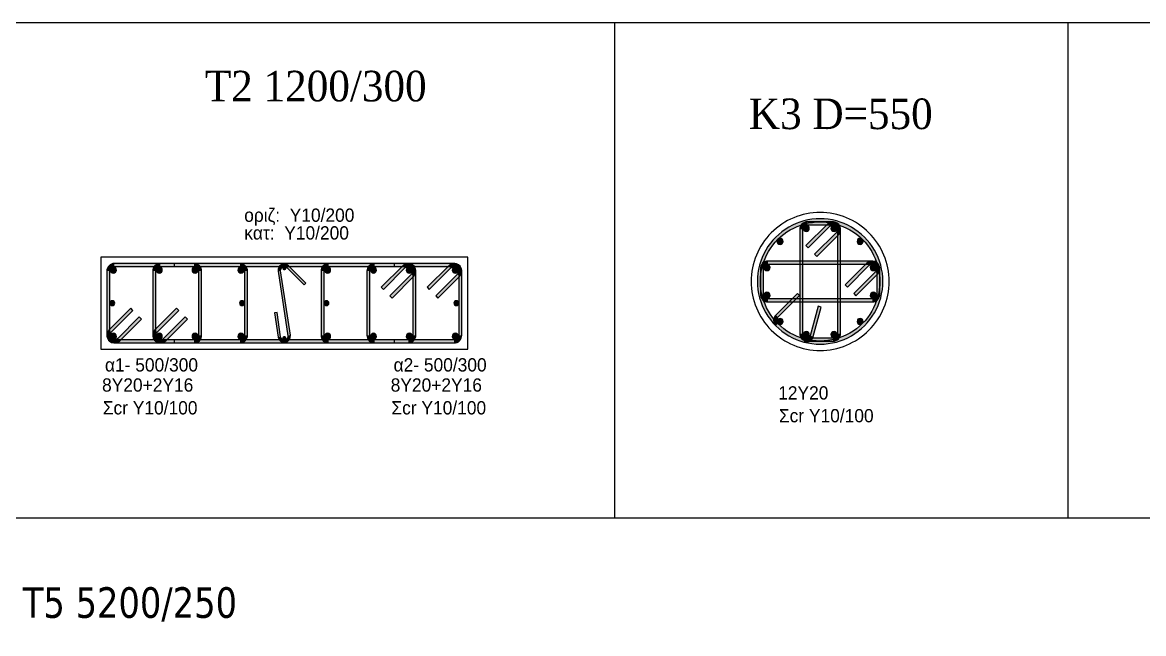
# Model space of a CAD drawing. Header units: millimetres. Extents: x -2171 to 1563, y -1758 to -1505.
# Drawn here: x 213.78 to 232.09, y -1600.24 to -1590.25 of the extents above; entities that cross this region are included whole.
import ezdxf

# ---------------------------------------------------------------- set-up
doc = ezdxf.new("R2010")
doc.units = ezdxf.units.MM
for name, color, linetype in [('-S_TEXT', 3, 'Continuous'), ('Col_Det', 7, 'Continuous'), ('Col_Det_4', 7, 'Continuous'), ('Col_Det_Fill', 7, 'Continuous'), ('Geo_Col_Pro_1', 7, 'Continuous'), ('pinakaki', 153, 'Continuous')]:
    doc.layers.add(name, color=color, linetype=linetype)
doc.styles.add('S1Arl22_b_934_161', font='arial.ttf', dxfattribs={"width": 0.933629, "height": 0.002175})
doc.styles.add('S1TmsNwRmn22_b_934_161', font='times.ttf', dxfattribs={"width": 0.933629, "height": 0.002175})
doc.styles.get("Standard").update_dxf_attribs({"font": 'tahoma.ttf'})

msp = doc.modelspace()

# ---------------------------------------------------------------- hatches: boundary and pattern name
at = {"layer": 'Col_Det_Fill'}
for color, points in [(252, [(226.5552, -1593.5434), (226.5423, -1593.4951, 0.1316525), (226.0828, -1593.7604), (226.1181, -1593.7958, -0.1316525)]), (252, [(226.5983, -1593.5592), (226.5983, -1593.5092, 0.4142136), (226.4733, -1593.6342), (226.5233, -1593.6342, -0.4142136)]), (252, [(227.0599, -1593.5434), (227.0729, -1593.4951, 0.1316525), (226.5423, -1593.4951), (226.5552, -1593.5434, -0.1316525)]), (252, [(226.9638, -1593.5812), (226.9284, -1593.5458), (226.5749, -1593.8994), (226.6102, -1593.9347)]), (252, [(227.0168, -1593.5592), (227.0168, -1593.5092), (226.5983, -1593.5092), (226.5983, -1593.5592)]), (252, [(227.0918, -1593.6342), (227.1418, -1593.6342, 0.6681786), (226.9284, -1593.5458), (226.9638, -1593.5812, -0.6681786)]), (252, [(227.0698, -1593.6872), (227.1052, -1593.7226, 0.6681786), (227.0168, -1593.5092), (227.0168, -1593.5592, -0.6681786)]), (252, [(227.497, -1593.7958), (227.5324, -1593.7604, 0.1316525), (227.0729, -1593.4951), (227.0599, -1593.5434, -0.1316525)]), (252, [(226.5233, -1593.6342), (226.4733, -1593.6342), (226.4733, -1595.3362), (226.5233, -1595.3362)]), (56, [(226.6307, -1593.6165, 0.4142136), (226.5807, -1593.5665, 0.4142136), (226.5307, -1593.6165, 0.4142136), (226.5807, -1593.6665, 0.4142136)]), (252, [(226.7163, -1594.0408), (226.7516, -1594.0761), (227.1052, -1593.7226), (227.0698, -1593.6872)]), (56, [(227.0845, -1593.6165, 0.4142136), (227.0345, -1593.5665, 0.4142136), (226.9845, -1593.6165, 0.4142136), (227.0345, -1593.6665, 0.4142136)]), (252, [(227.0918, -1595.3362), (227.1418, -1595.3362), (227.1418, -1593.6342), (227.0918, -1593.6342)]), (252, [(226.1181, -1593.7958), (226.0828, -1593.7604, 0.1316525), (225.8175, -1594.2199), (225.8658, -1594.2328, -0.1316525)]), (12, [(226.2035, -1593.8311, 0.4142136), (226.1535, -1593.7811, 0.4142136), (226.1035, -1593.8311, 0.4142136), (226.1535, -1593.8811, 0.4142136)]), (12, [(227.5116, -1593.8311, 0.4142136), (227.4616, -1593.7811, 0.4142136), (227.4116, -1593.8311, 0.4142136), (227.4616, -1593.8811, 0.4142136)]), (252, [(227.7494, -1594.2328), (227.7976, -1594.2199, 0.1316525), (227.5324, -1593.7604), (227.497, -1593.7958, -0.1316525)]), (252, [(215.2785, -1594.2401), (215.2785, -1594.1901, 0.4142136), (215.1535, -1594.3151), (215.2035, -1594.3151, -0.4142136)]), (12, [(215.2108, -1594.2975, 0.4142136), (215.2608, -1594.3475, 0.4142136), (215.3108, -1594.2975, 0.4142136), (215.2608, -1594.2475, 0.4142136)]), (252, [(217.3285, -1594.2401), (217.3285, -1594.1901), (215.2785, -1594.1901), (215.2785, -1594.2401)]), (252, [(216.0285, -1594.2401), (216.0285, -1594.1901, 0.4142136), (215.9035, -1594.3151), (215.9535, -1594.3151, -0.4142136)]), (56, [(215.9608, -1594.2975, 0.4142136), (216.0108, -1594.3475, 0.4142136), (216.0608, -1594.2975, 0.4142136), (216.0108, -1594.2475, 0.4142136)]), (252, [(216.5785, -1594.2401), (216.5785, -1594.1901), (216.0285, -1594.1901), (216.0285, -1594.2401)]), (252, [(219.855, -1594.2401), (219.855, -1594.1901), (216.2519, -1594.1901), (216.2519, -1594.2401)]), (56, [(216.5461, -1594.2975, 0.4142136), (216.5961, -1594.3475, 0.4142136), (216.6461, -1594.2975, 0.4142136), (216.5961, -1594.2475, 0.4142136)]), (252, [(216.6535, -1594.3151), (216.7035, -1594.3151, 0.4142136), (216.5785, -1594.1901), (216.5785, -1594.2401, -0.4142136)]), (12, [(217.2961, -1594.2975, 0.4142136), (217.3461, -1594.3475, 0.4142136), (217.3961, -1594.2975, 0.4142136), (217.3461, -1594.2475, 0.4142136)]), (252, [(217.4035, -1594.3151), (217.4535, -1594.3151, 0.4142136), (217.3285, -1594.1901), (217.3285, -1594.2401, -0.4142136)]), (252, [(217.9546, -1594.3149), (217.9941, -1594.309, -0.7233449), (218.0959, -1594.2577), (218.1242, -1594.2294, 0.7233449)]), (133, [(218.0285, -1594.2651, 0.4142136), (218.0535, -1594.2901, 0.4142136), (218.0785, -1594.2651, 0.4142136), (218.0535, -1594.2401, 0.4142136)]), (252, [(218.1242, -1594.2294), (218.0959, -1594.2577), (218.3787, -1594.5406), (218.407, -1594.5123)]), (252, [(218.7785, -1594.2401), (218.7785, -1594.1901, 0.4142136), (218.6535, -1594.3151), (218.7035, -1594.3151, -0.4142136)]), (12, [(218.8108, -1594.2975, 0.4142136), (218.7608, -1594.2475, 0.4142136), (218.7108, -1594.2975, 0.4142136), (218.7608, -1594.3475, 0.4142136)]), (252, [(220.8285, -1594.2401), (220.8285, -1594.1901), (218.7785, -1594.1901), (218.7785, -1594.2401)]), (252, [(219.5285, -1594.2401), (219.5285, -1594.1901, 0.4142136), (219.4035, -1594.3151), (219.4535, -1594.3151, -0.4142136)]), (56, [(219.5608, -1594.2975, 0.4142136), (219.5108, -1594.2475, 0.4142136), (219.4608, -1594.2975, 0.4142136), (219.5108, -1594.3475, 0.4142136)]), (252, [(220.0785, -1594.2401), (220.0785, -1594.1901), (219.5285, -1594.1901), (219.5285, -1594.2401)]), (252, [(220.0254, -1594.2621), (219.9901, -1594.2267), (219.6365, -1594.5803), (219.6719, -1594.6157)]), (252, [(220.1535, -1594.3151), (220.2035, -1594.3151, 0.6681786), (219.9901, -1594.2267), (220.0254, -1594.2621, -0.6681786)]), (56, [(220.1461, -1594.2975, 0.4142136), (220.0961, -1594.2475, 0.4142136), (220.0461, -1594.2975, 0.4142136), (220.0961, -1594.3475, 0.4142136)]), (252, [(220.1315, -1594.3682), (220.1668, -1594.4035, 0.6681786), (220.0785, -1594.1901), (220.0785, -1594.2401, -0.6681786)]), (252, [(220.7754, -1594.2621), (220.7401, -1594.2267), (220.3865, -1594.5803), (220.4219, -1594.6157)]), (252, [(220.9035, -1594.3151), (220.9535, -1594.3151, 0.6681786), (220.7401, -1594.2267), (220.7754, -1594.2621, -0.6681786)]), (12, [(220.8961, -1594.2975, 0.4142136), (220.8461, -1594.2475, 0.4142136), (220.7961, -1594.2975, 0.4142136), (220.8461, -1594.3475, 0.4142136)]), (252, [(220.8815, -1594.3682), (220.9168, -1594.4035, 0.6681786), (220.8285, -1594.1901), (220.8285, -1594.2401, -0.6681786)]), (252, [(225.8658, -1594.2328), (225.8175, -1594.2199, 0.1316525), (225.8175, -1594.7505), (225.8658, -1594.7375, -0.1316525)]), (252, [(225.9566, -1594.201), (225.9566, -1594.151, 0.4142136), (225.8316, -1594.276), (225.8816, -1594.276, -0.4142136)]), (252, [(225.8816, -1594.276), (225.8316, -1594.276), (225.8316, -1594.6944), (225.8816, -1594.6944)]), (56, [(225.9889, -1594.2583, 0.4142136), (225.9389, -1594.2083, 0.4142136), (225.8889, -1594.2583, 0.4142136), (225.9389, -1594.3083, 0.4142136)]), (252, [(227.6586, -1594.201), (227.6586, -1594.151), (225.9566, -1594.151), (225.9566, -1594.201)]), (252, [(227.6055, -1594.2229), (227.5702, -1594.1876), (227.2166, -1594.5411), (227.252, -1594.5765)]), (252, [(227.7336, -1594.276), (227.7836, -1594.276, 0.6681786), (227.5702, -1594.1876), (227.6055, -1594.2229, -0.6681786)]), (56, [(227.7262, -1594.2583, 0.4142136), (227.6762, -1594.2083, 0.4142136), (227.6262, -1594.2583, 0.4142136), (227.6762, -1594.3083, 0.4142136)]), (252, [(227.7116, -1594.329), (227.7469, -1594.3643, 0.6681786), (227.6586, -1594.151), (227.6586, -1594.201, -0.6681786)]), (252, [(227.7336, -1594.6944), (227.7836, -1594.6944), (227.7836, -1594.276), (227.7336, -1594.276)]), (252, [(227.7494, -1594.7375), (227.7976, -1594.7505, 0.1316525), (227.7976, -1594.2199), (227.7494, -1594.2328, -0.1316525)]), (252, [(215.2035, -1594.3151), (215.1535, -1594.3151), (215.1535, -1595.3651), (215.2035, -1595.3651)]), (252, [(215.9535, -1594.3151), (215.9035, -1594.3151), (215.9035, -1595.3651), (215.9535, -1595.3651)]), (252, [(216.6535, -1595.3651), (216.7035, -1595.3651), (216.7035, -1594.3151), (216.6535, -1594.3151)]), (252, [(217.4035, -1595.3651), (217.4535, -1595.3651), (217.4535, -1594.3151), (217.4035, -1594.3151)]), (252, [(218.1128, -1595.3712), (218.1524, -1595.3653), (217.9941, -1594.309), (217.9546, -1594.3149)]), (252, [(218.7035, -1594.3151), (218.6535, -1594.3151), (218.6535, -1595.3651), (218.7035, -1595.3651)]), (252, [(219.4535, -1594.3151), (219.4035, -1594.3151), (219.4035, -1595.3651), (219.4535, -1595.3651)]), (252, [(219.7779, -1594.7217), (219.8133, -1594.7571), (220.1668, -1594.4035), (220.1315, -1594.3682)]), (252, [(220.1535, -1595.3651), (220.2035, -1595.3651), (220.2035, -1594.3151), (220.1535, -1594.3151)]), (252, [(220.5279, -1594.7217), (220.5633, -1594.7571), (220.9168, -1594.4035), (220.8815, -1594.3682)]), (252, [(220.9035, -1595.3651), (220.9535, -1595.3651), (220.9535, -1594.3151), (220.9035, -1594.3151)]), (252, [(227.358, -1594.6825), (227.3934, -1594.7179), (227.7469, -1594.3643), (227.7116, -1594.329)]), (133, [(215.2035, -1594.8401, 0.4142136), (215.2435, -1594.8801, 0.4142136), (215.2835, -1594.8401, 0.4142136), (215.2435, -1594.8001, 0.4142136)]), (133, [(217.3235, -1594.8401, 0.4142136), (217.3635, -1594.8801, 0.4142136), (217.4035, -1594.8401, 0.4142136), (217.3635, -1594.8001, 0.4142136)]), (133, [(218.7835, -1594.8401, 0.4142136), (218.7435, -1594.8001, 0.4142136), (218.7035, -1594.8401, 0.4142136), (218.7435, -1594.8801, 0.4142136)]), (133, [(220.9035, -1594.8401, 0.4142136), (220.8635, -1594.8001, 0.4142136), (220.8235, -1594.8401, 0.4142136), (220.8635, -1594.8801, 0.4142136)]), (252, [(225.8658, -1594.7375), (225.8175, -1594.7505, 0.1316525), (226.0828, -1595.21), (226.1181, -1595.1746, -0.1316525)]), (252, [(225.8816, -1594.6944), (225.8316, -1594.6944, 0.4142136), (225.9566, -1594.8194), (225.9566, -1594.7694, -0.4142136)]), (56, [(225.9889, -1594.7121, 0.4142136), (225.9389, -1594.6621, 0.4142136), (225.8889, -1594.7121, 0.4142136), (225.9389, -1594.7621, 0.4142136)]), (252, [(225.9566, -1594.7694), (225.9566, -1594.8194), (227.6586, -1594.8194), (227.6586, -1594.7694)]), (252, [(226.4717, -1594.715), (226.4363, -1594.6796), (226.0828, -1595.0332), (226.1181, -1595.0685)]), (252, [(227.497, -1595.1746), (227.5324, -1595.21, 0.1316525), (227.7976, -1594.7505), (227.7494, -1594.7375, -0.1316525)]), (56, [(227.7262, -1594.7121, 0.4142136), (227.6762, -1594.6621, 0.4142136), (227.6262, -1594.7121, 0.4142136), (227.6762, -1594.7621, 0.4142136)]), (252, [(227.6586, -1594.7694), (227.6586, -1594.8194, 0.4142136), (227.7836, -1594.6944), (227.7336, -1594.6944, -0.4142136)]), (252, [(215.579, -1594.9585), (215.5436, -1594.9232), (215.1901, -1595.2767), (215.2254, -1595.3121)]), (252, [(216.329, -1594.9585), (216.2936, -1594.9232), (215.9401, -1595.2767), (215.9754, -1595.3121)]), (252, [(217.9349, -1594.9934), (217.8953, -1594.9994), (217.9546, -1595.3949), (217.9941, -1595.389)]), (252, [(226.6471, -1595.3739), (226.6954, -1595.3869), (226.8248, -1594.9039), (226.7765, -1594.891)]), (252, [(215.3315, -1595.4182), (215.3668, -1595.4535), (215.7204, -1595.1), (215.685, -1595.0646)]), (252, [(216.0815, -1595.4182), (216.1168, -1595.4535), (216.4704, -1595.1), (216.435, -1595.0646)]), (252, [(226.1181, -1595.0685), (226.0828, -1595.0332, 0.4142136), (226.0828, -1595.21), (226.1181, -1595.1746, -0.4142136)]), (252, [(226.1181, -1595.1746), (226.0828, -1595.21, 0.1316525), (226.5423, -1595.4753), (226.5552, -1595.427, -0.1316525)]), (252, [(226.1181, -1595.1746), (226.0828, -1595.21, 0.1316525), (226.5423, -1595.4753), (226.5552, -1595.427, -0.1316525)]), (12, [(226.2035, -1595.1393, 0.4142136), (226.1535, -1595.0893, 0.4142136), (226.1035, -1595.1393, 0.4142136), (226.1535, -1595.1893, 0.4142136)]), (252, [(227.0599, -1595.427), (227.0729, -1595.4753, 0.1316525), (227.5324, -1595.21), (227.497, -1595.1746, -0.1316525)]), (12, [(227.5116, -1595.1393, 0.4142136), (227.4616, -1595.0893, 0.4142136), (227.4116, -1595.1393, 0.4142136), (227.4616, -1595.1893, 0.4142136)]), (252, [(215.2254, -1595.3121), (215.1901, -1595.2767, 0.6681786), (215.2785, -1595.4901), (215.2785, -1595.4401, -0.6681786)]), (252, [(215.2035, -1595.3651), (215.1535, -1595.3651, 0.6681786), (215.3668, -1595.4535), (215.3315, -1595.4182, -0.6681786)]), (12, [(215.2108, -1595.3828, 0.4142136), (215.2608, -1595.4328, 0.4142136), (215.3108, -1595.3828, 0.4142136), (215.2608, -1595.3328, 0.4142136)]), (252, [(215.9754, -1595.3121), (215.9401, -1595.2767, 0.6681786), (216.0285, -1595.4901), (216.0285, -1595.4401, -0.6681786)]), (252, [(215.9535, -1595.3651), (215.9035, -1595.3651, 0.6681786), (216.1168, -1595.4535), (216.0815, -1595.4182, -0.6681786)]), (56, [(215.9608, -1595.3828, 0.4142136), (216.0108, -1595.4328, 0.4142136), (216.0608, -1595.3828, 0.4142136), (216.0108, -1595.3328, 0.4142136)]), (56, [(216.5461, -1595.3828, 0.4142136), (216.5961, -1595.4328, 0.4142136), (216.6461, -1595.3828, 0.4142136), (216.5961, -1595.3328, 0.4142136)]), (252, [(216.5785, -1595.4401), (216.5785, -1595.4901, 0.4142136), (216.7035, -1595.3651), (216.6535, -1595.3651, -0.4142136)]), (12, [(217.2961, -1595.3828, 0.4142136), (217.3461, -1595.4328, 0.4142136), (217.3961, -1595.3828, 0.4142136), (217.3461, -1595.3328, 0.4142136)]), (252, [(217.3285, -1595.4401), (217.3285, -1595.4901, 0.4142136), (217.4535, -1595.3651), (217.4035, -1595.3651, -0.4142136)]), (252, [(217.9941, -1595.389), (217.9546, -1595.3949, 1), (218.1524, -1595.3653), (218.1128, -1595.3712, -1)]), (252, [(218.7035, -1595.3651), (218.6535, -1595.3651, 0.4142136), (218.7785, -1595.4901), (218.7785, -1595.4401, -0.4142136)]), (12, [(218.8108, -1595.3828, 0.4142136), (218.7608, -1595.3328, 0.4142136), (218.7108, -1595.3828, 0.4142136), (218.7608, -1595.4328, 0.4142136)]), (252, [(219.4535, -1595.3651), (219.4035, -1595.3651, 0.4142136), (219.5285, -1595.4901), (219.5285, -1595.4401, -0.4142136)]), (56, [(219.5608, -1595.3828, 0.4142136), (219.5108, -1595.3328, 0.4142136), (219.4608, -1595.3828, 0.4142136), (219.5108, -1595.4328, 0.4142136)]), (56, [(220.1461, -1595.3828, 0.4142136), (220.0961, -1595.3328, 0.4142136), (220.0461, -1595.3828, 0.4142136), (220.0961, -1595.4328, 0.4142136)]), (252, [(220.0785, -1595.4401), (220.0785, -1595.4901, 0.4142136), (220.2035, -1595.3651), (220.1535, -1595.3651, -0.4142136)]), (12, [(220.8961, -1595.3828, 0.4142136), (220.8461, -1595.3328, 0.4142136), (220.7961, -1595.3828, 0.4142136), (220.8461, -1595.4328, 0.4142136)]), (252, [(220.8285, -1595.4401), (220.8285, -1595.4901, 0.4142136), (220.9535, -1595.3651), (220.9035, -1595.3651, -0.4142136)]), (252, [(226.5233, -1595.3362), (226.4733, -1595.3362, 0.4142136), (226.5983, -1595.4612), (226.5983, -1595.4112, -0.4142136)]), (56, [(226.6307, -1595.3538, 0.4142136), (226.5807, -1595.3038, 0.4142136), (226.5307, -1595.3538, 0.4142136), (226.5807, -1595.4038, 0.4142136)]), (252, [(226.5552, -1595.427), (226.5423, -1595.4753, 0.4142136), (226.6954, -1595.3869), (226.6471, -1595.3739, -0.4142136)]), (56, [(227.0845, -1595.3538, 0.4142136), (227.0345, -1595.3038, 0.4142136), (226.9845, -1595.3538, 0.4142136), (227.0345, -1595.4038, 0.4142136)]), (252, [(227.0168, -1595.4112), (227.0168, -1595.4612, 0.4142136), (227.1418, -1595.3362), (227.0918, -1595.3362, -0.4142136)]), (252, [(215.2785, -1595.4401), (215.2785, -1595.4901), (217.3285, -1595.4901), (217.3285, -1595.4401)]), (252, [(216.0285, -1595.4401), (216.0285, -1595.4901), (216.5785, -1595.4901), (216.5785, -1595.4401)]), (252, [(216.2519, -1595.4401), (216.2519, -1595.4901), (219.855, -1595.4901), (219.855, -1595.4401)]), (133, [(218.0285, -1595.4151, 0.4142136), (218.0535, -1595.4401, 0.4142136), (218.0785, -1595.4151, 0.4142136), (218.0535, -1595.3901, 0.4142136)]), (252, [(218.7785, -1595.4401), (218.7785, -1595.4901), (220.8285, -1595.4901), (220.8285, -1595.4401)]), (252, [(219.5285, -1595.4401), (219.5285, -1595.4901), (220.0785, -1595.4901), (220.0785, -1595.4401)]), (252, [(226.5552, -1595.427), (226.5423, -1595.4753, 0.1316525), (227.0729, -1595.4753), (227.0599, -1595.427, -0.1316525)]), (252, [(226.5983, -1595.4112), (226.5983, -1595.4612), (227.0168, -1595.4612), (227.0168, -1595.4112)])]:
    msp.add_hatch(color=color, dxfattribs=at).paths.add_polyline_path(points)

# ---------------------------------------------------------------- linework, layer by layer
at = {"layer": '-S_TEXT', "ltscale": 5}
msp.add_lwpolyline([(202.3173, -1590.2497), (260.4648, -1590.2497), (260.4648, -1630.2944), (202.3173, -1630.2944)], close=True, dxfattribs=at)
at = {"layer": 'Col_Det', "color": 7}
for points in [[(226.8076, -1593.3577, 0.4142136), (225.6801, -1594.4852, 0.4142136)], [(227.9351, -1594.4852, 0.4142136), (226.8076, -1593.3577, 0.4142136)], [(226.5423, -1593.4951, 0.1316525), (226.0828, -1593.7604)], [(226.1181, -1593.7958, -0.1316525), (226.5552, -1593.5434, -0.1316525)], [(226.5983, -1593.5092, 0.4142136), (226.4733, -1593.6342)], [(227.0729, -1593.4951, 0.1316525), (226.5423, -1593.4951)], [(226.5552, -1593.5434, -0.1316525), (227.0599, -1593.5434, -0.1316525)], [(227.1418, -1593.6342, 0.6681786), (226.9284, -1593.5458)], [(227.1052, -1593.7226, 0.6681786), (227.0168, -1593.5092)], [(227.0599, -1593.5434, -0.1316525), (227.497, -1593.7958, -0.1316525)], [(227.5324, -1593.7604, 0.1316525), (227.0729, -1593.4951)], [(226.5233, -1593.6342, -0.4142136), (226.5983, -1593.5592, -0.4142136)], [(226.5807, -1593.5665, 0.4142136), (226.5307, -1593.6165, 0.4142136)], [(226.5307, -1593.6165, 0.4142136), (226.5807, -1593.6665, 0.4142136)], [(226.6307, -1593.6165, 0.4142136), (226.5807, -1593.5665, 0.4142136)], [(226.5807, -1593.6665, 0.4142136), (226.6307, -1593.6165, 0.4142136)], [(226.9638, -1593.5812, -0.6681786), (227.0918, -1593.6342, -0.6681786)], [(227.0345, -1593.5665, 0.4142136), (226.9845, -1593.6165, 0.4142136)], [(226.9845, -1593.6165, 0.4142136), (227.0345, -1593.6665, 0.4142136)], [(227.0168, -1593.5592, -0.6681786), (227.0698, -1593.6872, -0.6681786)], [(227.0845, -1593.6165, 0.4142136), (227.0345, -1593.5665, 0.4142136)], [(227.0345, -1593.6665, 0.4142136), (227.0845, -1593.6165, 0.4142136)], [(226.0828, -1593.7604, 0.1316525), (225.8175, -1594.2199)], [(225.8658, -1594.2328, -0.1316525), (226.1181, -1593.7958, -0.1316525)], [(226.1535, -1593.7811, 0.4142136), (226.1035, -1593.8311, 0.4142136)], [(226.1035, -1593.8311, 0.4142136), (226.1535, -1593.8811, 0.4142136)], [(226.2035, -1593.8311, 0.4142136), (226.1535, -1593.7811, 0.4142136)], [(226.1535, -1593.8811, 0.4142136), (226.2035, -1593.8311, 0.4142136)], [(227.4616, -1593.7811, 0.4142136), (227.4116, -1593.8311, 0.4142136)], [(227.4116, -1593.8311, 0.4142136), (227.4616, -1593.8811, 0.4142136)], [(227.5116, -1593.8311, 0.4142136), (227.4616, -1593.7811, 0.4142136)], [(227.4616, -1593.8811, 0.4142136), (227.5116, -1593.8311, 0.4142136)], [(227.497, -1593.7958, -0.1316525), (227.7494, -1594.2328, -0.1316525)], [(227.7976, -1594.2199, 0.1316525), (227.5324, -1593.7604)], [(215.2785, -1594.1901, 0.4142136), (215.1535, -1594.3151)], [(215.2035, -1594.3151, -0.4142136), (215.2785, -1594.2401, -0.4142136)], [(215.2608, -1594.2475, 0.4142136), (215.2108, -1594.2975, 0.4142136)], [(215.3108, -1594.2975, 0.4142136), (215.2608, -1594.2475, 0.4142136)], [(216.0285, -1594.1901, 0.4142136), (215.9035, -1594.3151)], [(215.9535, -1594.3151, -0.4142136), (216.0285, -1594.2401, -0.4142136)], [(216.0108, -1594.2475, 0.4142136), (215.9608, -1594.2975, 0.4142136)], [(216.0608, -1594.2975, 0.4142136), (216.0108, -1594.2475, 0.4142136)], [(216.5961, -1594.2475, 0.4142136), (216.5461, -1594.2975, 0.4142136)], [(216.7035, -1594.3151, 0.4142136), (216.5785, -1594.1901)], [(216.5785, -1594.2401, -0.4142136), (216.6535, -1594.3151, -0.4142136)], [(216.6461, -1594.2975, 0.4142136), (216.5961, -1594.2475, 0.4142136)], [(217.3461, -1594.2475, 0.4142136), (217.2961, -1594.2975, 0.4142136)], [(217.4535, -1594.3151, 0.4142136), (217.3285, -1594.1901)], [(217.3285, -1594.2401, -0.4142136), (217.4035, -1594.3151, -0.4142136)], [(217.3961, -1594.2975, 0.4142136), (217.3461, -1594.2475, 0.4142136)], [(218.1242, -1594.2294, 0.7233449), (217.9546, -1594.3149, 0.7233449)], [(217.9941, -1594.309, -0.7233449), (218.0959, -1594.2577)], [(218.0535, -1594.2401, 0.4142136), (218.0285, -1594.2651, 0.4142136)], [(218.0285, -1594.2651, 0.4142136), (218.0535, -1594.2901, 0.4142136)], [(218.0785, -1594.2651, 0.4142136), (218.0535, -1594.2401, 0.4142136)], [(218.0535, -1594.2901, 0.4142136), (218.0785, -1594.2651, 0.4142136)], [(218.7785, -1594.1901, 0.4142136), (218.6535, -1594.3151)], [(218.7035, -1594.3151, -0.4142136), (218.7785, -1594.2401, -0.4142136)], [(218.7608, -1594.2475, 0.4142136), (218.7108, -1594.2975, 0.4142136)], [(218.8108, -1594.2975, 0.4142136), (218.7608, -1594.2475, 0.4142136)], [(219.5285, -1594.1901, 0.4142136), (219.4035, -1594.3151)], [(219.4535, -1594.3151, -0.4142136), (219.5285, -1594.2401, -0.4142136)], [(219.5108, -1594.2475, 0.4142136), (219.4608, -1594.2975, 0.4142136)], [(219.5608, -1594.2975, 0.4142136), (219.5108, -1594.2475, 0.4142136)], [(220.2035, -1594.3151, 0.6681786), (219.9901, -1594.2267)], [(220.0254, -1594.2621, -0.6681786), (220.1535, -1594.3151, -0.6681786)], [(220.0961, -1594.2475, 0.4142136), (220.0461, -1594.2975, 0.4142136)], [(220.1668, -1594.4035, 0.6681786), (220.0785, -1594.1901)], [(220.0785, -1594.2401, -0.6681786), (220.1315, -1594.3682, -0.6681786)], [(220.1461, -1594.2975, 0.4142136), (220.0961, -1594.2475, 0.4142136)], [(220.9535, -1594.3151, 0.6681786), (220.7401, -1594.2267)], [(220.7754, -1594.2621, -0.6681786), (220.9035, -1594.3151, -0.6681786)], [(220.8461, -1594.2475, 0.4142136), (220.7961, -1594.2975, 0.4142136)], [(220.9168, -1594.4035, 0.6681786), (220.8285, -1594.1901)], [(220.8285, -1594.2401, -0.6681786), (220.8815, -1594.3682, -0.6681786)], [(220.8961, -1594.2975, 0.4142136), (220.8461, -1594.2475, 0.4142136)], [(225.8175, -1594.2199, 0.1316525), (225.8175, -1594.7505)], [(225.9566, -1594.151, 0.4142136), (225.8316, -1594.276)], [(225.8658, -1594.7375, -0.1316525), (225.8658, -1594.2328, -0.1316525)], [(225.8816, -1594.276, -0.4142136), (225.9566, -1594.201, -0.4142136)], [(225.9389, -1594.2083, 0.4142136), (225.8889, -1594.2583, 0.4142136)], [(225.8889, -1594.2583, 0.4142136), (225.9389, -1594.3083, 0.4142136)], [(225.9889, -1594.2583, 0.4142136), (225.9389, -1594.2083, 0.4142136)], [(225.9389, -1594.3083, 0.4142136), (225.9889, -1594.2583, 0.4142136)], [(227.7836, -1594.276, 0.6681786), (227.5702, -1594.1876)], [(227.6055, -1594.2229, -0.6681786), (227.7336, -1594.276, -0.6681786)], [(227.6762, -1594.2083, 0.4142136), (227.6262, -1594.2583, 0.4142136)], [(227.6262, -1594.2583, 0.4142136), (227.6762, -1594.3083, 0.4142136)], [(227.7469, -1594.3643, 0.6681786), (227.6586, -1594.151)], [(227.6586, -1594.201, -0.6681786), (227.7116, -1594.329, -0.6681786)], [(227.7262, -1594.2583, 0.4142136), (227.6762, -1594.2083, 0.4142136)], [(227.6762, -1594.3083, 0.4142136), (227.7262, -1594.2583, 0.4142136)], [(227.7494, -1594.2328, -0.1316525), (227.7494, -1594.7375, -0.1316525)], [(227.7976, -1594.7505, 0.1316525), (227.7976, -1594.2199)], [(215.2108, -1594.2975, 0.4142136), (215.2608, -1594.3475, 0.4142136)], [(215.2608, -1594.3475, 0.4142136), (215.3108, -1594.2975, 0.4142136)], [(215.9608, -1594.2975, 0.4142136), (216.0108, -1594.3475, 0.4142136)], [(216.0108, -1594.3475, 0.4142136), (216.0608, -1594.2975, 0.4142136)], [(216.5461, -1594.2975, 0.4142136), (216.5961, -1594.3475, 0.4142136)], [(216.5961, -1594.3475, 0.4142136), (216.6461, -1594.2975, 0.4142136)], [(217.2961, -1594.2975, 0.4142136), (217.3461, -1594.3475, 0.4142136)], [(217.3461, -1594.3475, 0.4142136), (217.3961, -1594.2975, 0.4142136)], [(218.7108, -1594.2975, 0.4142136), (218.7608, -1594.3475, 0.4142136)], [(218.7608, -1594.3475, 0.4142136), (218.8108, -1594.2975, 0.4142136)], [(219.4608, -1594.2975, 0.4142136), (219.5108, -1594.3475, 0.4142136)], [(219.5108, -1594.3475, 0.4142136), (219.5608, -1594.2975, 0.4142136)], [(220.0461, -1594.2975, 0.4142136), (220.0961, -1594.3475, 0.4142136)], [(220.0961, -1594.3475, 0.4142136), (220.1461, -1594.2975, 0.4142136)], [(220.7961, -1594.2975, 0.4142136), (220.8461, -1594.3475, 0.4142136)], [(220.8461, -1594.3475, 0.4142136), (220.8961, -1594.2975, 0.4142136)], [(225.6801, -1594.4852, 0.4142136), (226.8076, -1595.6127, 0.4142136)], [(226.8076, -1595.6127, 0.4142136), (227.9351, -1594.4852, 0.4142136)], [(215.2435, -1594.8001, 0.4142136), (215.2035, -1594.8401, 0.4142136)], [(215.2835, -1594.8401, 0.4142136), (215.2435, -1594.8001, 0.4142136)], [(217.3635, -1594.8001, 0.4142136), (217.3235, -1594.8401, 0.4142136)], [(217.4035, -1594.8401, 0.4142136), (217.3635, -1594.8001, 0.4142136)], [(218.7435, -1594.8001, 0.4142136), (218.7035, -1594.8401, 0.4142136)], [(218.7835, -1594.8401, 0.4142136), (218.7435, -1594.8001, 0.4142136)], [(220.8635, -1594.8001, 0.4142136), (220.8235, -1594.8401, 0.4142136)], [(220.9035, -1594.8401, 0.4142136), (220.8635, -1594.8001, 0.4142136)], [(225.8175, -1594.7505, 0.1316525), (226.0828, -1595.21)], [(225.8316, -1594.6944, 0.4142136), (225.9566, -1594.8194)], [(226.1181, -1595.1746, -0.1316525), (225.8658, -1594.7375, -0.1316525)], [(225.9566, -1594.7694, -0.4142136), (225.8816, -1594.6944, -0.4142136)], [(225.9389, -1594.6621, 0.4142136), (225.8889, -1594.7121, 0.4142136)], [(225.8889, -1594.7121, 0.4142136), (225.9389, -1594.7621, 0.4142136)], [(225.9889, -1594.7121, 0.4142136), (225.9389, -1594.6621, 0.4142136)], [(225.9389, -1594.7621, 0.4142136), (225.9889, -1594.7121, 0.4142136)], [(227.7494, -1594.7375, -0.1316525), (227.497, -1595.1746, -0.1316525)], [(227.5324, -1595.21, 0.1316525), (227.7976, -1594.7505)], [(227.6762, -1594.6621, 0.4142136), (227.6262, -1594.7121, 0.4142136)], [(227.6262, -1594.7121, 0.4142136), (227.6762, -1594.7621, 0.4142136)], [(227.6586, -1594.8194, 0.4142136), (227.7836, -1594.6944)], [(227.7336, -1594.6944, -0.4142136), (227.6586, -1594.7694, -0.4142136)], [(227.7262, -1594.7121, 0.4142136), (227.6762, -1594.6621, 0.4142136)], [(227.6762, -1594.7621, 0.4142136), (227.7262, -1594.7121, 0.4142136)], [(215.2035, -1594.8401, 0.4142136), (215.2435, -1594.8801, 0.4142136)], [(215.2435, -1594.8801, 0.4142136), (215.2835, -1594.8401, 0.4142136)], [(217.3235, -1594.8401, 0.4142136), (217.3635, -1594.8801, 0.4142136)], [(217.3635, -1594.8801, 0.4142136), (217.4035, -1594.8401, 0.4142136)], [(218.7035, -1594.8401, 0.4142136), (218.7435, -1594.8801, 0.4142136)], [(218.7435, -1594.8801, 0.4142136), (218.7835, -1594.8401, 0.4142136)], [(220.8235, -1594.8401, 0.4142136), (220.8635, -1594.8801, 0.4142136)], [(220.8635, -1594.8801, 0.4142136), (220.9035, -1594.8401, 0.4142136)], [(226.0828, -1595.0332, 0.4142136), (226.0828, -1595.21)], [(226.1181, -1595.1746, -0.4142136), (226.1181, -1595.0685, -0.4142136)], [(226.1535, -1595.0893, 0.4142136), (226.1035, -1595.1393, 0.4142136)], [(226.1035, -1595.1393, 0.4142136), (226.1535, -1595.1893, 0.4142136)], [(226.5552, -1595.427, -0.1316525), (226.1181, -1595.1746, -0.1316525)], [(226.5552, -1595.427, -0.1316525), (226.1181, -1595.1746, -0.1316525)], [(226.2035, -1595.1393, 0.4142136), (226.1535, -1595.0893, 0.4142136)], [(226.1535, -1595.1893, 0.4142136), (226.2035, -1595.1393, 0.4142136)], [(227.497, -1595.1746, -0.1316525), (227.0599, -1595.427, -0.1316525)], [(227.4616, -1595.0893, 0.4142136), (227.4116, -1595.1393, 0.4142136)], [(227.4116, -1595.1393, 0.4142136), (227.4616, -1595.1893, 0.4142136)], [(227.5116, -1595.1393, 0.4142136), (227.4616, -1595.0893, 0.4142136)], [(227.4616, -1595.1893, 0.4142136), (227.5116, -1595.1393, 0.4142136)], [(215.1901, -1595.2767, 0.6681786), (215.2785, -1595.4901)], [(215.1535, -1595.3651, 0.6681786), (215.3668, -1595.4535)], [(215.2785, -1595.4401, -0.6681786), (215.2254, -1595.3121, -0.6681786)], [(215.3315, -1595.4182, -0.6681786), (215.2035, -1595.3651, -0.6681786)], [(215.2608, -1595.3328, 0.4142136), (215.2108, -1595.3828, 0.4142136)], [(215.3108, -1595.3828, 0.4142136), (215.2608, -1595.3328, 0.4142136)], [(215.9401, -1595.2767, 0.6681786), (216.0285, -1595.4901)], [(215.9035, -1595.3651, 0.6681786), (216.1168, -1595.4535)], [(216.0285, -1595.4401, -0.6681786), (215.9754, -1595.3121, -0.6681786)], [(216.0815, -1595.4182, -0.6681786), (215.9535, -1595.3651, -0.6681786)], [(216.0108, -1595.3328, 0.4142136), (215.9608, -1595.3828, 0.4142136)], [(216.0608, -1595.3828, 0.4142136), (216.0108, -1595.3328, 0.4142136)], [(216.5961, -1595.3328, 0.4142136), (216.5461, -1595.3828, 0.4142136)], [(216.5785, -1595.4901, 0.4142136), (216.7035, -1595.3651)], [(216.6535, -1595.3651, -0.4142136), (216.5785, -1595.4401, -0.4142136)], [(216.6461, -1595.3828, 0.4142136), (216.5961, -1595.3328, 0.4142136)], [(217.3461, -1595.3328, 0.4142136), (217.2961, -1595.3828, 0.4142136)], [(217.3285, -1595.4901, 0.4142136), (217.4535, -1595.3651)], [(217.4035, -1595.3651, -0.4142136), (217.3285, -1595.4401, -0.4142136)], [(217.3961, -1595.3828, 0.4142136), (217.3461, -1595.3328, 0.4142136)], [(217.9546, -1595.3949, 1), (218.1524, -1595.3653)], [(218.1128, -1595.3712, -1), (217.9941, -1595.389, -1)], [(218.6535, -1595.3651, 0.4142136), (218.7785, -1595.4901)], [(218.7785, -1595.4401, -0.4142136), (218.7035, -1595.3651, -0.4142136)], [(218.7608, -1595.3328, 0.4142136), (218.7108, -1595.3828, 0.4142136)], [(218.8108, -1595.3828, 0.4142136), (218.7608, -1595.3328, 0.4142136)], [(219.4035, -1595.3651, 0.4142136), (219.5285, -1595.4901)], [(219.5285, -1595.4401, -0.4142136), (219.4535, -1595.3651, -0.4142136)], [(219.5108, -1595.3328, 0.4142136), (219.4608, -1595.3828, 0.4142136)], [(219.5608, -1595.3828, 0.4142136), (219.5108, -1595.3328, 0.4142136)], [(220.0961, -1595.3328, 0.4142136), (220.0461, -1595.3828, 0.4142136)], [(220.0785, -1595.4901, 0.4142136), (220.2035, -1595.3651)], [(220.1535, -1595.3651, -0.4142136), (220.0785, -1595.4401, -0.4142136)], [(220.1461, -1595.3828, 0.4142136), (220.0961, -1595.3328, 0.4142136)], [(220.8461, -1595.3328, 0.4142136), (220.7961, -1595.3828, 0.4142136)], [(220.8285, -1595.4901, 0.4142136), (220.9535, -1595.3651)], [(220.9035, -1595.3651, -0.4142136), (220.8285, -1595.4401, -0.4142136)], [(220.8961, -1595.3828, 0.4142136), (220.8461, -1595.3328, 0.4142136)], [(226.0828, -1595.21, 0.1316525), (226.5423, -1595.4753)], [(226.0828, -1595.21, 0.1316525), (226.5423, -1595.4753)], [(226.4733, -1595.3362, 0.4142136), (226.5983, -1595.4612)], [(226.5983, -1595.4112, -0.4142136), (226.5233, -1595.3362, -0.4142136)], [(226.5807, -1595.3038, 0.4142136), (226.5307, -1595.3538, 0.4142136)], [(226.5307, -1595.3538, 0.4142136), (226.5807, -1595.4038, 0.4142136)], [(226.6471, -1595.3739, -0.4142136), (226.5552, -1595.427, -0.4142136)], [(226.6307, -1595.3538, 0.4142136), (226.5807, -1595.3038, 0.4142136)], [(226.5807, -1595.4038, 0.4142136), (226.6307, -1595.3538, 0.4142136)], [(227.0345, -1595.3038, 0.4142136), (226.9845, -1595.3538, 0.4142136)], [(226.9845, -1595.3538, 0.4142136), (227.0345, -1595.4038, 0.4142136)], [(227.0168, -1595.4612, 0.4142136), (227.1418, -1595.3362)], [(227.0918, -1595.3362, -0.4142136), (227.0168, -1595.4112, -0.4142136)], [(227.0845, -1595.3538, 0.4142136), (227.0345, -1595.3038, 0.4142136)], [(227.0345, -1595.4038, 0.4142136), (227.0845, -1595.3538, 0.4142136)], [(227.0729, -1595.4753, 0.1316525), (227.5324, -1595.21)], [(215.2108, -1595.3828, 0.4142136), (215.2608, -1595.4328, 0.4142136)], [(215.2608, -1595.4328, 0.4142136), (215.3108, -1595.3828, 0.4142136)], [(215.9608, -1595.3828, 0.4142136), (216.0108, -1595.4328, 0.4142136)], [(216.0108, -1595.4328, 0.4142136), (216.0608, -1595.3828, 0.4142136)], [(216.5461, -1595.3828, 0.4142136), (216.5961, -1595.4328, 0.4142136)], [(216.5961, -1595.4328, 0.4142136), (216.6461, -1595.3828, 0.4142136)], [(217.2961, -1595.3828, 0.4142136), (217.3461, -1595.4328, 0.4142136)], [(217.3461, -1595.4328, 0.4142136), (217.3961, -1595.3828, 0.4142136)], [(218.0535, -1595.3901, 0.4142136), (218.0285, -1595.4151, 0.4142136)], [(218.0285, -1595.4151, 0.4142136), (218.0535, -1595.4401, 0.4142136)], [(218.0785, -1595.4151, 0.4142136), (218.0535, -1595.3901, 0.4142136)], [(218.0535, -1595.4401, 0.4142136), (218.0785, -1595.4151, 0.4142136)], [(218.7108, -1595.3828, 0.4142136), (218.7608, -1595.4328, 0.4142136)], [(218.7608, -1595.4328, 0.4142136), (218.8108, -1595.3828, 0.4142136)], [(219.4608, -1595.3828, 0.4142136), (219.5108, -1595.4328, 0.4142136)], [(219.5108, -1595.4328, 0.4142136), (219.5608, -1595.3828, 0.4142136)], [(220.0461, -1595.3828, 0.4142136), (220.0961, -1595.4328, 0.4142136)], [(220.0961, -1595.4328, 0.4142136), (220.1461, -1595.3828, 0.4142136)], [(220.7961, -1595.3828, 0.4142136), (220.8461, -1595.4328, 0.4142136)], [(220.8461, -1595.4328, 0.4142136), (220.8961, -1595.3828, 0.4142136)], [(226.5423, -1595.4753, 0.4142136), (226.6954, -1595.3869)], [(226.5423, -1595.4753, 0.1316525), (227.0729, -1595.4753)], [(227.0599, -1595.427, -0.1316525), (226.5552, -1595.427, -0.1316525)]]:
    msp.add_lwpolyline(points, format="xyb", dxfattribs=at)
for points in [[(226.9284, -1593.5458), (226.5749, -1593.8994)], [(227.0168, -1593.5092), (226.5983, -1593.5092)], [(226.4733, -1593.6342), (226.4733, -1595.3362)], [(226.5233, -1595.3362), (226.5233, -1593.6342)], [(226.5983, -1593.5592), (227.0168, -1593.5592)], [(226.6102, -1593.9347), (226.9638, -1593.5812)], [(227.0698, -1593.6872), (226.7163, -1594.0408)], [(226.7516, -1594.0761), (227.1052, -1593.7226)], [(227.0918, -1593.6342), (227.0918, -1595.3362)], [(227.1418, -1595.3362), (227.1418, -1593.6342)], [(226.5749, -1593.8994), (226.6102, -1593.9347)], [(221.0535, -1594.0901), (215.0535, -1594.0901)], [(215.0535, -1594.0901), (215.0535, -1595.5901)], [(221.0535, -1595.5901), (221.0535, -1594.0901)], [(226.7163, -1594.0408), (226.7516, -1594.0761)], [(217.3285, -1594.1901), (215.2785, -1594.1901)], [(215.2785, -1594.2401), (217.3285, -1594.2401)], [(216.5785, -1594.1901), (216.0285, -1594.1901)], [(216.0285, -1594.2401), (216.5785, -1594.2401)], [(219.855, -1594.1901), (216.2519, -1594.1901)], [(216.2519, -1594.1901), (216.2519, -1594.2401)], [(216.2519, -1594.2401), (219.855, -1594.2401)], [(218.0959, -1594.2577), (218.3787, -1594.5406)], [(218.407, -1594.5123), (218.1242, -1594.2294)], [(220.8285, -1594.1901), (218.7785, -1594.1901)], [(218.7785, -1594.2401), (220.8285, -1594.2401)], [(220.0785, -1594.1901), (219.5285, -1594.1901)], [(219.5285, -1594.2401), (220.0785, -1594.2401)], [(219.9901, -1594.2267), (219.6365, -1594.5803)], [(219.6719, -1594.6157), (220.0254, -1594.2621)], [(219.855, -1594.2401), (219.855, -1594.1901)], [(220.7401, -1594.2267), (220.3865, -1594.5803)], [(220.4219, -1594.6157), (220.7754, -1594.2621)], [(225.8316, -1594.276), (225.8316, -1594.6944)], [(225.8816, -1594.6944), (225.8816, -1594.276)], [(227.6586, -1594.151), (225.9566, -1594.151)], [(225.9566, -1594.201), (227.6586, -1594.201)], [(227.5702, -1594.1876), (227.2166, -1594.5411)], [(227.252, -1594.5765), (227.6055, -1594.2229)], [(227.7336, -1594.276), (227.7336, -1594.6944)], [(227.7836, -1594.6944), (227.7836, -1594.276)], [(215.1535, -1594.3151), (215.1535, -1595.3651)], [(215.2035, -1595.3651), (215.2035, -1594.3151)], [(215.9035, -1594.3151), (215.9035, -1595.3651)], [(215.9535, -1595.3651), (215.9535, -1594.3151)], [(216.6535, -1594.3151), (216.6535, -1595.3651)], [(216.7035, -1595.3651), (216.7035, -1594.3151)], [(217.4035, -1594.3151), (217.4035, -1595.3651)], [(217.4535, -1595.3651), (217.4535, -1594.3151)], [(217.9546, -1594.3149), (218.1128, -1595.3712)], [(218.1524, -1595.3653), (217.9941, -1594.309)], [(218.6535, -1594.3151), (218.6535, -1595.3651)], [(218.7035, -1595.3651), (218.7035, -1594.3151)], [(219.4035, -1594.3151), (219.4035, -1595.3651)], [(219.4535, -1595.3651), (219.4535, -1594.3151)], [(220.1315, -1594.3682), (219.7779, -1594.7217)], [(219.8133, -1594.7571), (220.1668, -1594.4035)], [(220.1535, -1594.3151), (220.1535, -1595.3651)], [(220.2035, -1595.3651), (220.2035, -1594.3151)], [(220.8815, -1594.3682), (220.5279, -1594.7217)], [(220.5633, -1594.7571), (220.9168, -1594.4035)], [(220.9035, -1594.3151), (220.9035, -1595.3651)], [(220.9535, -1595.3651), (220.9535, -1594.3151)], [(227.7116, -1594.329), (227.358, -1594.6825)], [(227.3934, -1594.7179), (227.7469, -1594.3643)], [(218.3787, -1594.5406), (218.407, -1594.5123)], [(219.6365, -1594.5803), (219.6719, -1594.6157)], [(220.3865, -1594.5803), (220.4219, -1594.6157)], [(227.2166, -1594.5411), (227.252, -1594.5765)], [(219.7779, -1594.7217), (219.8133, -1594.7571)], [(220.5279, -1594.7217), (220.5633, -1594.7571)], [(227.6586, -1594.7694), (225.9566, -1594.7694)], [(225.9566, -1594.8194), (227.6586, -1594.8194)], [(226.4363, -1594.6796), (226.0828, -1595.0332)], [(226.1181, -1595.0685), (226.4717, -1594.715)], [(226.4717, -1594.715), (226.4363, -1594.6796)], [(227.358, -1594.6825), (227.3934, -1594.7179)], [(215.5436, -1594.9232), (215.1901, -1595.2767)], [(215.2254, -1595.3121), (215.579, -1594.9585)], [(215.579, -1594.9585), (215.5436, -1594.9232)], [(216.2936, -1594.9232), (215.9401, -1595.2767)], [(215.9754, -1595.3121), (216.329, -1594.9585)], [(216.329, -1594.9585), (216.2936, -1594.9232)], [(217.9349, -1594.9934), (217.8953, -1594.9994)], [(217.8953, -1594.9994), (217.9546, -1595.3949)], [(217.9941, -1595.389), (217.9349, -1594.9934)], [(226.7765, -1594.891), (226.6471, -1595.3739)], [(226.6954, -1595.3869), (226.8248, -1594.9039)], [(226.8248, -1594.9039), (226.7765, -1594.891)], [(215.685, -1595.0646), (215.3315, -1595.4182)], [(215.3668, -1595.4535), (215.7204, -1595.1)], [(215.7204, -1595.1), (215.685, -1595.0646)], [(216.435, -1595.0646), (216.0815, -1595.4182)], [(216.1168, -1595.4535), (216.4704, -1595.1)], [(216.4704, -1595.1), (216.435, -1595.0646)], [(217.3285, -1595.4401), (215.2785, -1595.4401)], [(215.2785, -1595.4901), (217.3285, -1595.4901)], [(216.5785, -1595.4401), (216.0285, -1595.4401)], [(216.0285, -1595.4901), (216.5785, -1595.4901)], [(216.2519, -1595.4401), (216.2519, -1595.4901)], [(219.855, -1595.4401), (216.2519, -1595.4401)], [(216.2519, -1595.4901), (219.855, -1595.4901)], [(220.8285, -1595.4401), (218.7785, -1595.4401)], [(218.7785, -1595.4901), (220.8285, -1595.4901)], [(220.0785, -1595.4401), (219.5285, -1595.4401)], [(219.5285, -1595.4901), (220.0785, -1595.4901)], [(219.855, -1595.4901), (219.855, -1595.4401)], [(227.0168, -1595.4112), (226.5983, -1595.4112)], [(226.5983, -1595.4612), (227.0168, -1595.4612)], [(215.0535, -1595.5901), (221.0535, -1595.5901)]]:
    msp.add_lwpolyline(points, dxfattribs=at)
at = {"layer": 'Geo_Col_Pro_1', "color": 4, "linetype": 'Continuous', "ltscale": 0.5}
for p, q in [((223.4488, -1590.2497), (223.4488, -1598.3514)), ((230.8564, -1590.2497), (230.8564, -1598.3514)), ((202.3173, -1598.3514), (260.4648, -1598.3514))]:
    msp.add_line(p, q, dxfattribs=at)

# ---------------------------------------------------------------- texts
at = {"layer": 'Col_Det', "color": 7, "style": 'S1Arl22_b_934_161', "width": 0.933629}
for s, p in [('οριζ:  Y10/200', (217.3986, -1593.5096)), ('κατ:  Y10/200', (217.3986, -1593.7996)), (' α1- 500/300', (215.0448, -1595.9569)), (' α2- 500/300', (219.7603, -1595.9569)), ('8Y20+2Y16', (215.0762, -1596.2864)), ('8Y20+2Y16', (219.7918, -1596.2864)), ('12Y20', (226.1224, -1596.4154)), ('Σcr Y10/100', (215.0881, -1596.6589)), ('Σcr Y10/100', (219.8036, -1596.6589)), ('Σcr Y10/100', (226.1343, -1596.7879))]:
    msp.add_text(s, height=0.2175, dxfattribs=at).set_placement(p)
at = {"layer": 'Col_Det_4', "color": 1, "style": 'S1TmsNwRmn22_b_934_161', "width": 0.933629}
for s, p in [('T2 1200/300', (216.7558, -1591.5404)), ('K3 D=550 ', (225.6439, -1591.9937))]:
    msp.add_text(s, height=0.5, dxfattribs=at).set_placement(p)
at = {"layer": 'pinakaki', "color": 1, "width": 0.933629}
msp.add_text(' Τ5 5200/250 ', height=0.5, dxfattribs=at).set_placement((213.6066, -1599.9836))

doc.saveas('drawing.dxf')
